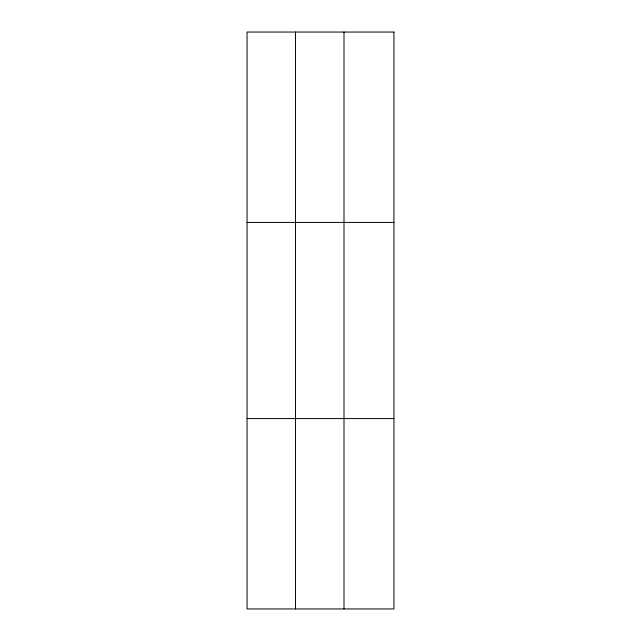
<?xml version="1.0" encoding="UTF-8"?>
<svg xmlns="http://www.w3.org/2000/svg" width="641" height="641" viewBox="0 0 641 641"><rect width="100%" height="100%" fill="white"/><g stroke="black" fill="none" stroke-linecap="round" stroke-linejoin="round"><path stroke-width="0.96" d="M295.525 608.95L295.525 32.05M344.001 608.95L344.001 32.05M247.049 222.427L393.951 222.427M247.049 418.573L393.951 418.573M393.951 32.05L393.951 608.95L247.049 608.95L247.049 32.05L393.951 32.05"/></g></svg>
